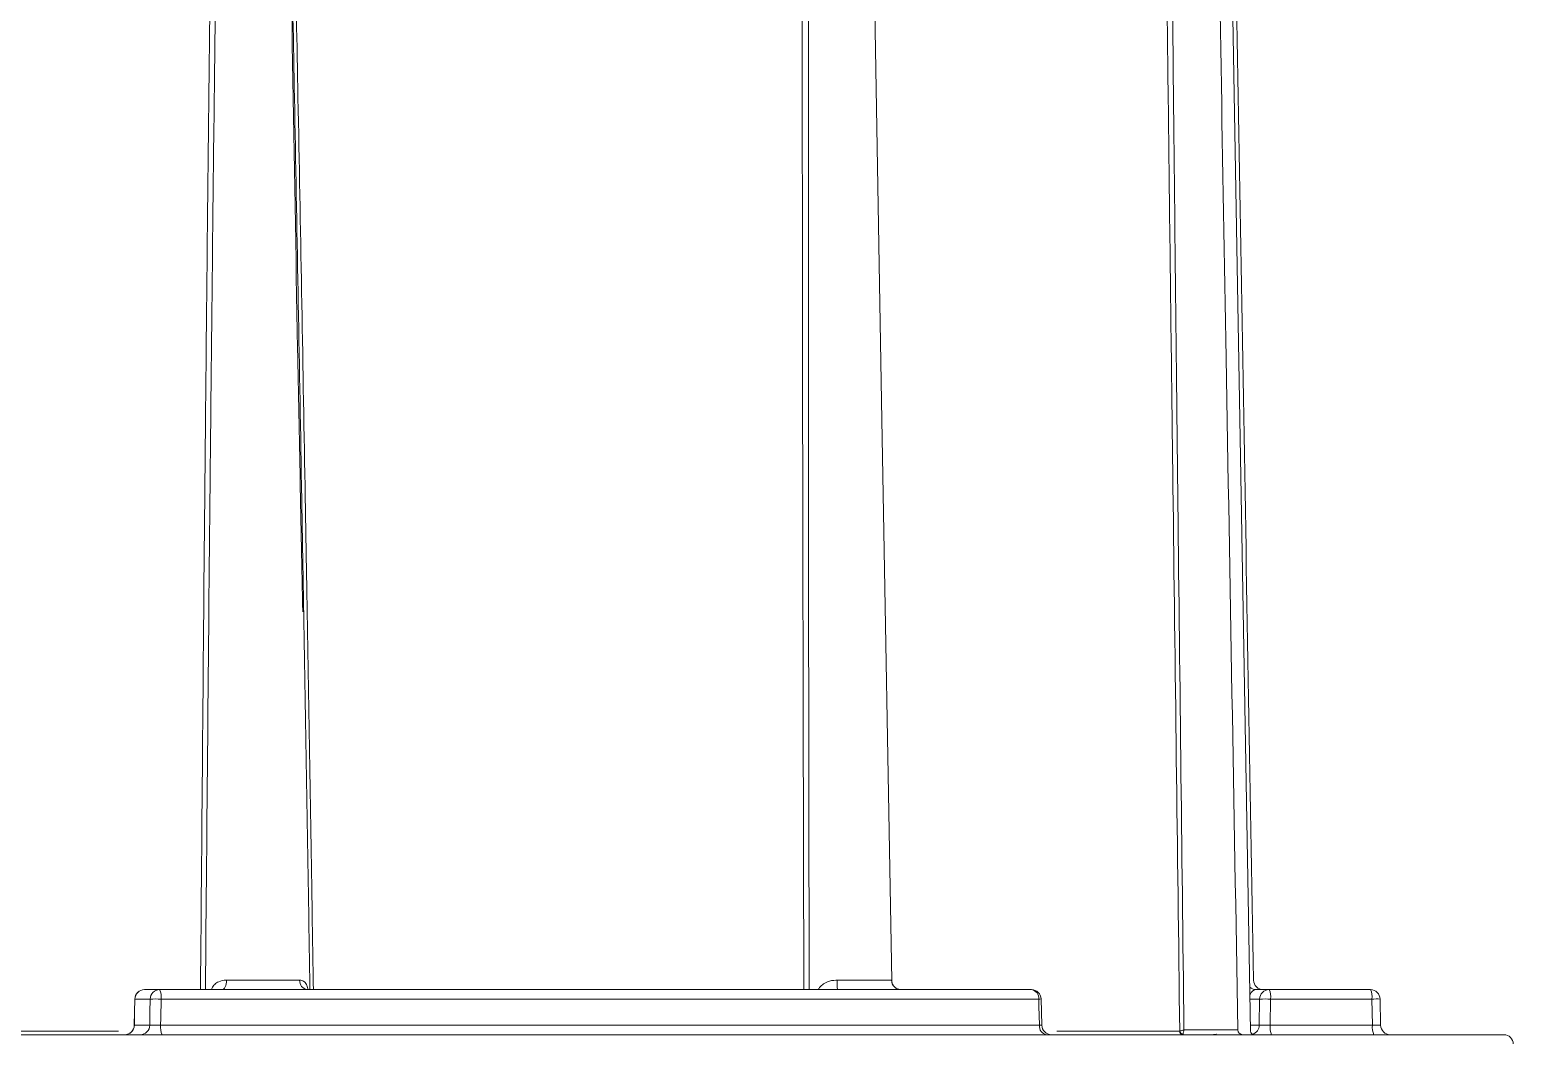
# Model space of a CAD drawing. Header units: inches. Extents: x 2.3 to 15.7, y 0.2 to 14.5.
# Drawn here: x 3.473 to 4.245, y 8.957 to 9.482 of the extents above; entities that cross this region are included whole.
import ezdxf

# ---------------------------------------------------------------- set-up
doc = ezdxf.new("R2010")
doc.units = ezdxf.units.IN
doc.header["$MEASUREMENT"] = 0
doc.layers.add('Object', color=4, linetype='Continuous')

msp = doc.modelspace()

# ---------------------------------------------------------------- linework, layer by layer
at = {"layer": 'Object', "color": 4, "linetype": 'Continuous', "lineweight": 15}
for p, q in [((4.107818, 8.961071), (4.096421, 9.61402)), ((3.921008, 8.987215), (3.920957, 8.987591)), ((3.532211, 8.982678), (3.540157, 8.982678)), ((3.540157, 8.982678), (3.993823, 8.982678)), ((4.110374, 8.982678), (4.117482, 8.982678)), ((4.117482, 8.982678), (4.170218, 8.982678)), ((3.527211, 8.977778), (3.52694, 8.964137)), ((3.527212, 8.977778), (3.527267, 8.977766)), ((3.535213, 8.977766), (3.527267, 8.977766)), ((3.997587, 8.977766), (3.540878, 8.977766)), ((3.999133, 8.964114), (3.998796, 8.977801)), ((4.112535, 8.977766), (4.107168, 8.977766)), ((4.112334, 8.964146), (4.112535, 8.977766)), ((4.118227, 8.977766), (4.118026, 8.964146)), ((4.170963, 8.977766), (4.118227, 8.977766)), ((4.171232, 8.964146), (4.170963, 8.977766)), ((4.175453, 8.964137), (4.175183, 8.977777)), ((3.526996, 8.964146), (3.535014, 8.964146)), ((3.52701, 8.964136), (3.526996, 8.964146)), ((3.540677, 8.964146), (3.997923, 8.964146)), ((4.107765, 8.964146), (4.112334, 8.964146)), ((4.118026, 8.964146), (4.171232, 8.964146)), ((2.698456, 8.959233), (4.239612, 8.959233)), ((3.27129, 8.961071), (3.518656, 8.961071)), ((4.006974, 8.961071), (4.070878, 8.961071))]:
    msp.add_line(p, q, dxfattribs=at)
at = {"layer": 'Object', "color": 4, "linetype": 'Continuous', "lineweight": 15, "flags": 128}
for points in [[(3.921082, 8.987216), (3.915813, 9.289083), (3.910141, 9.61402)], [(3.574953, 8.987591), (3.574902, 8.986628), (3.574765, 8.985705), (3.574548, 8.984855), (3.574259, 8.984112), (3.573908, 8.983503), (3.57351, 8.983051), (3.573078, 8.982772), (3.57263, 8.982678)], [(3.527267, 8.977766), (3.52713, 8.970867), (3.526996, 8.964146)], [(3.535014, 8.964146), (3.535112, 8.97087), (3.535213, 8.977766)], [(3.540878, 8.977766), (3.54073, 8.967769), (3.540677, 8.964146)], [(3.997923, 8.964146), (3.997677, 8.974143), (3.997587, 8.977766)]]:
    msp.add_lwpolyline(points, dxfattribs=at)
at = {"layer": 'Object', "color": 4, "linetype": 'Continuous', "lineweight": 15}
for centre, radius, start, end in [((3.61757, 8.987243), 0.004592, 175.653127, 263.742994), ((3.920817, 8.986379), 0.02817, 177.534613, 187.549154), ((3.925946, 8.987668), 0.00499, 180.882235, 269.888261), ((4.11436, 8.987678), 0.005, 181.380601, 269.98867), ((3.532211, 8.977678), 0.005, 90, 178.861431), ((3.532238, 8.977707), 0.004971, 90.317455, 179.327018), ((3.540184, 8.977707), 0.004971, 90.317455, 179.327018), ((3.531872, 8.978952), 0.009085, 352.492869, 24.21369), ((3.993823, 8.977678), 0.005, 1.407767, 90), ((3.993121, 8.978242), 0.004492, 353.911556, 81.002478), ((4.11042, 8.986844), 0.004166, 223.900431, 269.360987), ((4.117508, 8.977705), 0.004973, 90.296178, 179.304541), ((4.109471, 8.978951), 0.008836, 352.291271, 24.952389), ((4.170218, 8.977678), 0.005, 1.133105, 90), ((4.162206, 8.978951), 0.008837, 352.292118, 24.950705), ((3.538046, 8.877963), 0.099842, 88.374377, 91.625623), ((3.995455, 9.073023), 0.095281, 271.282295, 272.024963), ((4.115381, 8.87882), 0.098987, 88.352417, 91.647583), ((4.173258, 8.916659), 0.061149, 88.164594, 92.151457), ((3.521941, 8.964233), 0.005, 270.011794, 359.038949), ((3.522025, 8.964205), 0.004971, 270.316602, 359.327021), ((3.530043, 8.964205), 0.004971, 270.317455, 359.327018), ((3.549701, 8.962959), 0.009102, 172.506613, 204.163108), ((4.00239, 8.96367), 0.004492, 173.916714, 261.012947), ((4.004157, 8.964233), 0.005, 181.530257, 269.988466), ((4.107348, 8.964212), 0.004987, 287.163899, 359.242385), ((4.126782, 8.962961), 0.008836, 172.291271, 204.952389), ((4.179989, 8.962961), 0.008837, 172.292118, 204.950705), ((4.180486, 8.964233), 0.005, 181.260382, 269.988002), ((4.072697, 8.961052), 0.001819, 179.401184, 268.376426), ((4.072973, 8.961426), 0.002039, 188.786217, 262.051343), ((4.103709, 8.961733), 0.0025, 180.92293, 269.978653), ((4.109688, 8.961104), 0.00187, 181, 270), ((4.239612, 8.954312), 0.004921, 1, 90)]:
    msp.add_arc(centre, radius, start, end, dxfattribs=at)
for points, knots in [([(3.561404, 8.982678), (3.562129, 9.070057), (3.562968, 9.171239), (3.564467, 9.327634), (3.565711, 9.450705), (3.567034, 9.559968), (3.567689, 9.61402)], [0, 0, 0, 0, 0.4151935, 0.4807849, 0.7431502, 1, 1, 1, 1]), ([(3.570618, 9.61402), (3.569932, 9.559968), (3.568546, 9.450704), (3.567226, 9.327634), (3.565634, 9.171239), (3.564738, 9.070057), (3.563965, 8.982678)], [0, 0, 0, 0, 0.2568477, 0.5192127, 0.5848043, 1, 1, 1, 1]), ([(3.614619, 9.17924), (3.613712, 9.224852), (3.61083, 9.369766), (3.608512, 9.514702), (3.606924, 9.61402)], [0, 0, 0, 0, 0.3147525, 1, 1, 1, 1]), ([(3.618361, 8.982678), (3.618064, 9.001038), (3.616873, 9.074612), (3.615406, 9.16199), (3.613046, 9.298312), (3.6106, 9.435186), (3.608169, 9.558254), (3.607067, 9.61402)], [0, 0, 0, 0, 0.0872377, 0.3496044, 0.4151958, 0.7350064, 1, 1, 1, 1]), ([(3.608842, 9.61402), (3.609959, 9.558254), (3.612423, 9.435187), (3.614865, 9.298313), (3.617218, 9.16199), (3.618676, 9.074612), (3.619855, 9.001038), (3.62015, 8.982678)], [0, 0, 0, 0, 0.2649957, 0.5848064, 0.6503975, 0.9127629, 1, 1, 1, 1]), ([(3.875364, 8.982678), (3.875144, 9.069942), (3.87489, 9.170967), (3.874648, 9.327029), (3.874503, 9.450215), (3.874538, 9.559636), (3.874555, 9.61402)], [0, 0, 0, 0, 0.4146502, 0.4800346, 0.7415719, 1, 1, 1, 1]), ([(3.878004, 9.61402), (3.877912, 9.559636), (3.877727, 9.450214), (3.877734, 9.327029), (3.877812, 9.170967), (3.877978, 9.069942), (3.878121, 8.982678)], [0, 0, 0, 0, 0.258426, 0.5199631, 0.5853477, 1, 1, 1, 1]), ([(4.070957, 8.961115), (4.069762, 9.055567), (4.068392, 9.163779), (4.066387, 9.327029), (4.064892, 9.450215), (4.063628, 9.559636), (4.063, 9.61402)], [0, 0, 0, 0, 0.4339825, 0.4972075, 0.750107, 1, 1, 1, 1]), ([(4.066044, 9.61402), (4.066575, 9.559636), (4.067643, 9.450214), (4.068973, 9.327029), (4.070776, 9.16397), (4.07204, 9.05595), (4.073143, 8.96169)], [0, 0, 0, 0, 0.2501114, 0.5032337, 0.5665146, 1, 1, 1, 1]), ([(4.101209, 8.96169), (4.099162, 9.078285), (4.095343, 9.295728), (4.091572, 9.513172), (4.089823, 9.61402)], [0, 0, 0, 0, 0.5362098, 1, 1, 1, 1]), ([(4.10936, 8.987594), (4.107538, 9.091881), (4.103889, 9.30069), (4.100249, 9.509498), (4.098427, 9.61402)], [0, 0, 0, 0, 0.4994387, 1, 1, 1, 1]), ([(3.574953, 8.987591), (3.57487, 8.987591), (3.573438, 8.987583), (3.571169, 8.987191), (3.568786, 8.985497), (3.567547, 8.983969), (3.567186, 8.982891), (3.567115, 8.982678)], [0, 0, 0, 0, 0.0247479, 0.4227659, 0.6889978, 0.9386706, 1, 1, 1, 1]), ([(3.574953, 8.987591), (3.576681, 8.987591), (3.581442, 8.987591), (3.58889, 8.987591), (3.597522, 8.987591), (3.606016, 8.987591), (3.610613, 8.987591), (3.612991, 8.987591)], [0, 0, 0, 0, 0.1335886, 0.3682451, 0.5139592, 0.7486429, 1, 1, 1, 1]), ([(3.61732, 8.982843), (3.617308, 8.982936), (3.617168, 8.983995), (3.61655, 8.985588), (3.615231, 8.987328), (3.613785, 8.987498), (3.612991, 8.987591)], [0, 0, 0, 0, 0.0268438, 0.3053727, 0.6181499, 1, 1, 1, 1]), ([(3.892673, 8.987591), (3.892477, 8.987589), (3.89078, 8.987572), (3.888012, 8.987113), (3.885035, 8.985371), (3.883436, 8.983866), (3.882977, 8.982838), (3.882905, 8.982678)], [0, 0, 0, 0, 0.0510773, 0.442017, 0.7059627, 0.9543243, 1, 1, 1, 1]), ([(3.892673, 8.987591), (3.893896, 8.987591), (3.898429, 8.987591), (3.904829, 8.987591), (3.912027, 8.987591), (3.917658, 8.987591), (3.920352, 8.987591), (3.92085, 8.987591), (3.920957, 8.987591)], [0, 0, 0, 0, 0.0864864, 0.3205281, 0.4677887, 0.7018483, 0.9361088, 1, 1, 1, 1]), ([(3.925803, 8.982736), (3.925434, 8.982749), (3.924476, 8.982781), (3.922969, 8.983548), (3.921782, 8.984837), (3.921218, 8.986144), (3.921081, 8.986991), (3.921084, 8.987227), (3.921084, 8.987236)], [0, 0, 0, 0, 0.1536469, 0.3982371, 0.6471874, 0.8383213, 0.9938465, 1, 1, 1, 1]), ([(4.110374, 8.982678), (4.110047, 8.982632), (4.109542, 8.982561), (4.108561, 8.981698), (4.107875, 8.980801), (4.107597, 8.979959), (4.107494, 8.979648)], [0, 0, 0, 0, 0.4472656, 0.691178, 0.8856457, 1, 1, 1, 1]), ([(3.535014, 8.964146), (3.53509, 8.96414), (3.535286, 8.964126), (3.536075, 8.964111), (3.537377, 8.964109), (3.538984, 8.96412), (3.540112, 8.964137), (3.540677, 8.964146)], [0, 0, 0, 0, 0.1384927, 0.3538434, 0.5691831, 0.7845662, 1, 1, 1, 1]), ([(3.997923, 8.964146), (3.99814, 8.96414), (3.998693, 8.964126), (3.999144, 8.964113), (3.999101, 8.964112), (3.999087, 8.964112)], [0, 0, 0, 0, 0.30186467, 0.77128032, 1, 1, 1, 1]), ([(4.112334, 8.964146), (4.112413, 8.96414), (4.11261, 8.964125), (4.113417, 8.964111), (4.114723, 8.964108), (4.116334, 8.964119), (4.117462, 8.964137), (4.118026, 8.964146)], [0, 0, 0, 0, 0.144247, 0.3581527, 0.5720546, 0.7860024, 1, 1, 1, 1]), ([(4.171232, 8.964146), (4.171585, 8.96414), (4.172486, 8.964126), (4.173786, 8.964111), (4.174867, 8.964109), (4.175452, 8.964118), (4.175426, 8.964131), (4.175417, 8.964136)], [0, 0, 0, 0, 0.1525122, 0.3896746, 0.6268328, 0.8640327, 1, 1, 1, 1]), ([(4.070878, 8.961071), (4.070893, 8.961073), (4.07092, 8.961077), (4.070946, 8.961103), (4.070957, 8.961115)], [0, 0, 0, 0, 0.5621167, 1, 1, 1, 1]), ([(4.073143, 8.96169), (4.073128, 8.961686), (4.072919, 8.961631), (4.072527, 8.961527), (4.071904, 8.961362), (4.07131, 8.961206), (4.071069, 8.961144), (4.070957, 8.961115)], [0, 0, 0, 0, 0.01524, 0.2189975, 0.4126278, 0.7267358, 1, 1, 1, 1]), ([(4.073143, 8.96169), (4.073139, 8.961675), (4.07309, 8.961463), (4.073001, 8.961062), (4.072867, 8.960418), (4.072747, 8.959795), (4.072708, 8.95953), (4.072691, 8.959406)], [0, 0, 0, 0, 0.0152188, 0.2191082, 0.4127594, 0.7269652, 1, 1, 1, 1]), ([(4.073143, 8.96169), (4.073279, 8.96169), (4.076785, 8.96169), (4.083604, 8.96169), (4.092197, 8.96169), (4.097641, 8.96169), (4.100751, 8.96169), (4.100879, 8.96169), (4.100947, 8.96169)], [0, 0, 0, 0, 0.00908825, 0.23365528, 0.45796192, 0.68201337, 0.83216259, 1, 1, 1, 1]), ([(4.088107, 8.959233), (4.088725, 8.959278), (4.089385, 8.959326), (4.089989, 8.95957), (4.090028, 8.959586)], [0, 0, 0, 0, 0.9365778, 1, 1, 1, 1])]:
    msp.add_open_spline(points, degree=3, knots=knots, dxfattribs=at)

doc.saveas('drawing.dxf')
